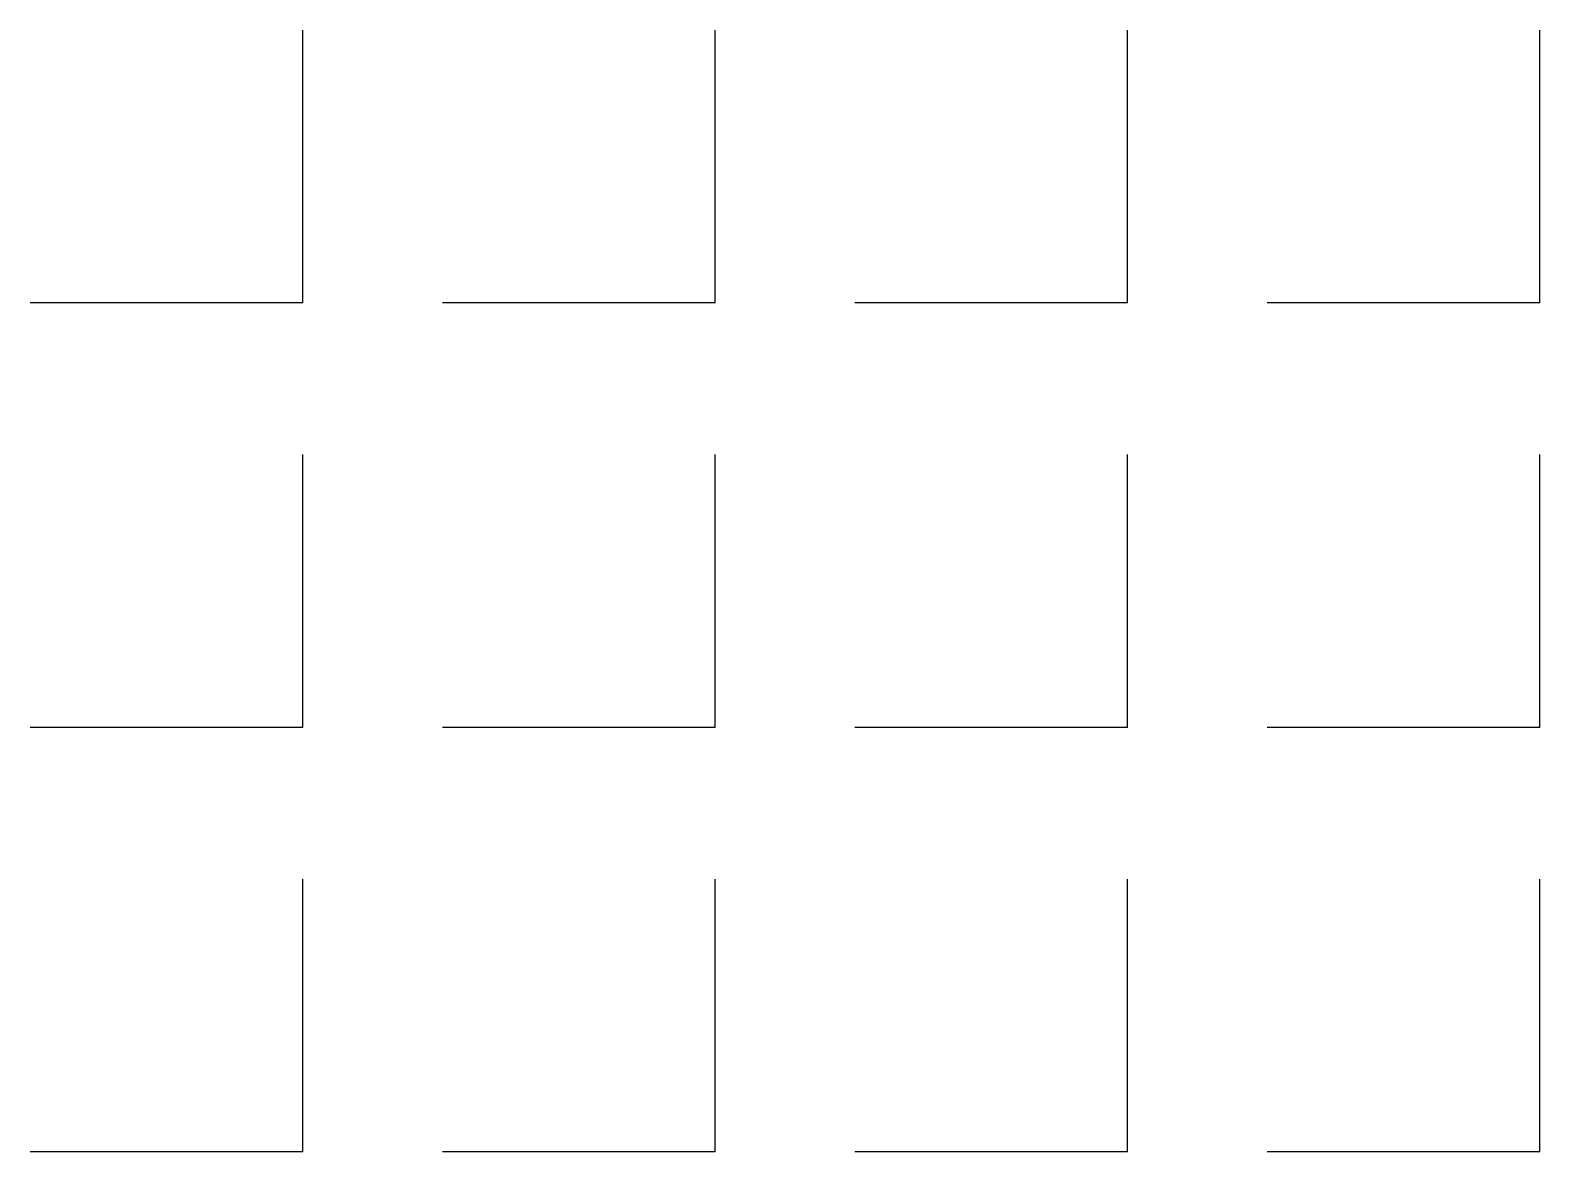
# Model space of a CAD drawing. Header units: metres. Extents: x 203.5 to 217.6, y 202.1 to 212.5.
import ezdxf

# ---------------------------------------------------------------- set-up
doc = ezdxf.new("R2010")
doc.units = ezdxf.units.M
doc.header["$MEASUREMENT"] = 0
doc.layers.get('0').update_dxf_attribs({"linetype": 'CONTINUOUS'})

msp = doc.modelspace()

# ---------------------------------------------------------------- linework, layer by layer
at = {"color": 1}
for p, q in [((206.058, 209.981), (206.058, 212.521)), ((209.897, 209.981), (209.897, 212.521)), ((213.737, 209.981), (213.737, 212.521)), ((217.577, 209.981), (217.577, 212.521)), ((206.058, 209.981), (203.518, 209.981)), ((209.897, 209.981), (207.357, 209.981)), ((213.737, 209.981), (211.197, 209.981)), ((217.577, 209.981), (215.037, 209.981)), ((206.058, 206.03), (206.058, 208.57)), ((209.897, 206.03), (209.897, 208.57)), ((213.737, 206.03), (213.737, 208.57)), ((217.577, 206.03), (217.577, 208.57)), ((206.058, 206.03), (203.518, 206.03)), ((209.897, 206.03), (207.357, 206.03)), ((213.737, 206.03), (211.197, 206.03)), ((217.577, 206.03), (215.037, 206.03)), ((206.058, 202.078), (206.058, 204.618)), ((209.897, 202.078), (209.897, 204.618)), ((213.737, 202.078), (213.737, 204.618)), ((217.577, 202.078), (217.577, 204.618)), ((206.058, 202.078), (203.518, 202.078)), ((209.897, 202.078), (207.357, 202.078)), ((213.737, 202.078), (211.197, 202.078)), ((217.577, 202.078), (215.037, 202.078))]:
    msp.add_line(p, q, dxfattribs=at)

doc.saveas('drawing.dxf')
